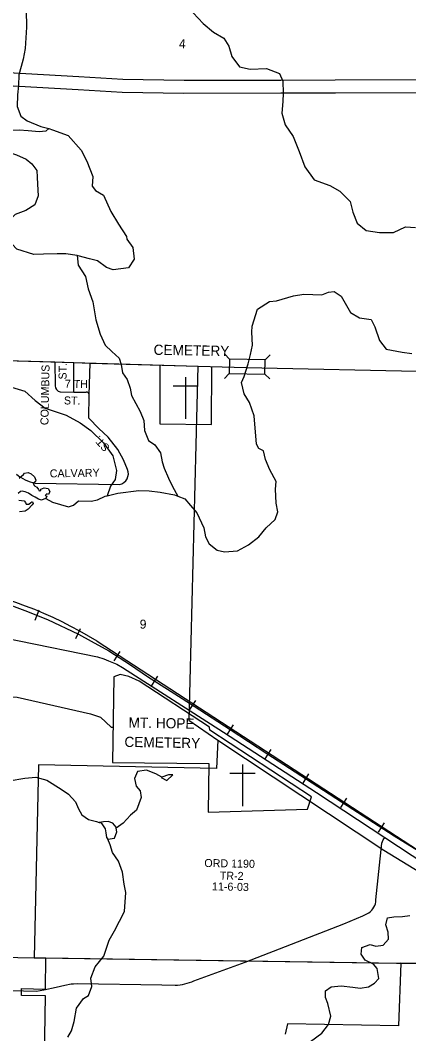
# Model space of a CAD drawing. Extents: x -85.89 to -81.43, y 28.77 to 32.72.
# Drawn here: x -83.717 to -83.07, y 30.129 to 31.819 of the extents above; entities that cross this region are included whole.
import ezdxf

# ---------------------------------------------------------------- set-up
doc = ezdxf.new("R2010")
doc.units = 0
for name, color, linetype in [('PL City Bridges', 7, 'Continuous'), ('PL City Cemetery', 7, 'Continuous'), ('PL City City Limits and Fill', 7, 'Continuous'), ('PL City Interstate Highway', 7, 'Continuous'), ('PL City Lakes', 7, 'Continuous'), ('PL City Local Rd Street Names', 7, 'Continuous'), ('PL City Local Roads', 7, 'Continuous'), ('PL City Ordinance', 7, 'Continuous'), ('PL City Railroads', 7, 'Continuous'), ('PL City Rivers', 7, 'Continuous'), ('PL City Section Lines', 7, 'Continuous'), ('PL City Tributaries', 7, 'Continuous')]:
    doc.layers.add(name, color=color, linetype=linetype)

msp = doc.modelspace()

# ---------------------------------------------------------------- linework, layer by layer
at = {"layer": 'PL City Bridges'}
for p, q in [((-83.3683, 31.2536), (-83.3763, 31.2616)), ((-83.3009, 31.2607), (-83.3089, 31.2526)), ((-83.3687, 31.2295), (-83.3766, 31.2214)), ((-83.3013, 31.2205), (-83.3093, 31.2285))]:
    msp.add_line(p, q, dxfattribs=at)
msp.add_lwpolyline([(-83.3687, 31.2295), (-83.3093, 31.2285), (-83.3089, 31.2526), (-83.3683, 31.2536), (-83.3687, 31.2295)], dxfattribs=at)
at = {"layer": 'PL City Cemetery'}
for p, q in [((-83.4415, 31.2234), (-83.4415, 31.1542)), ((-83.4625, 31.2092), (-83.4204, 31.2092)), ((-83.3466, 30.5775), (-83.3466, 30.5084)), ((-83.3677, 30.5633), (-83.3256, 30.5633))]:
    msp.add_line(p, q, dxfattribs=at)
for points in [[(-83.4847, 31.2438), (-83.4843, 31.1455), (-83.3984, 31.1444), (-83.3977, 31.2412)], [(-83.561, 30.7238), (-83.5633, 30.5812), (-83.4029, 30.5792), (-83.4042, 30.4984), (-83.2382, 30.5032), (-83.2316, 30.5239), (-83.4013, 30.635), (-83.4017, 30.64), (-83.519, 30.7163), (-83.5361, 30.7245), (-83.5507, 30.7275), (-83.561, 30.7238)]]:
    msp.add_lwpolyline(points, dxfattribs=at)
at = {"layer": 'PL City City Limits and Fill'}
for p, q in [((-83.4214, 31.2419), (-83.4362, 30.6515)), ((-83.4362, 30.6515), (-83.388, 30.6181)), ((-83.388, 30.6181), (-83.1115, 30.4348)), ((-83.1115, 30.4348), (-82.9433, 30.3322)), ((-83.0827, 30.2464), (-83.0866, 30.1416)), ((-82.9454, 30.2444), (-83.0827, 30.2464)), ((-83.2719, 30.1452), (-83.2759, 30.1282)), ((-83.0866, 30.1416), (-83.2719, 30.1452))]:
    msp.add_line(p, q, dxfattribs=at)
msp.add_lwpolyline([(-83.8601, 31.2547), (-83.8032, 31.2516), (-83.7605, 31.2518), (-83.4214, 31.2419)], dxfattribs=at)
at = {"layer": 'PL City Interstate Highway'}
for points in [[(-84.9148, 31.7878), (-84.743, 31.7843), (-84.6251, 31.7815), (-84.4487, 31.7747), (-84.2276, 31.7605), (-84.1979, 31.7588), (-84.032, 31.7493), (-83.8518, 31.7382), (-83.8262, 31.7366), (-83.6194, 31.7246), (-83.5464, 31.7206), (-83.4442, 31.7185), (-83.2829, 31.719), (-83.1921, 31.7194), (-83.0194, 31.7197)], [(-84.9153, 31.7662), (-84.7435, 31.7627), (-84.6258, 31.7599), (-84.4498, 31.7531), (-84.2289, 31.739), (-84.2018, 31.7374), (-84.0333, 31.7277), (-83.865, 31.7175), (-83.8275, 31.715), (-83.6206, 31.703), (-83.5472, 31.699), (-83.4443, 31.6969), (-83.2828, 31.6974), (-83.192, 31.6978), (-83.0193, 31.6981)]]:
    msp.add_lwpolyline(points, dxfattribs=at)
at = {"layer": 'PL City Lakes'}
for points in [[(-83.7188, 31.0551), (-83.7118, 31.0612), (-83.7102, 31.0635), (-83.7036, 31.0643), (-83.6986, 31.0622), (-83.6931, 31.0573), (-83.6909, 31.052), (-83.6917, 31.0493), (-83.6954, 31.0464), (-83.6934, 31.0425), (-83.6897, 31.0398), (-83.6865, 31.0361), (-83.6858, 31.0339), (-83.6826, 31.0345), (-83.6825, 31.037), (-83.6774, 31.0391), (-83.6707, 31.038), (-83.668, 31.0327), (-83.6701, 31.028), (-83.6728, 31.0288), (-83.6753, 31.0259), (-83.6725, 31.025), (-83.6743, 31.0209), (-83.6777, 31.0202), (-83.6819, 31.0186), (-83.6867, 31.0198), (-83.6922, 31.0234), (-83.6976, 31.0262), (-83.6978, 31.0262), (-83.7035, 31.0298), (-83.7086, 31.0323), (-83.7114, 31.0331), (-83.7137, 31.0333), (-83.7165, 31.0326), (-83.7203, 31.0295)], [(-83.7194, 31.0185), (-83.7106, 31.017), (-83.7084, 31.0146), (-83.7071, 31.0119), (-83.7025, 31.0118), (-83.6995, 31.0143), (-83.6975, 31.0156), (-83.6969, 31.0155), (-83.6954, 31.0126), (-83.6973, 31.0105), (-83.704, 31.0033), (-83.7086, 30.9998), (-83.7184, 30.9989)]]:
    msp.add_lwpolyline(points, dxfattribs=at)
for points in [[(-83.4809, 30.5565), (-83.4825, 30.5558), (-83.4729, 30.5508), (-83.463, 30.5603), (-83.47, 30.5604)], [(-83.5572, 30.4715), (-83.5572, 30.4729), (-83.563, 30.4799), (-83.5705, 30.4828), (-83.5786, 30.4822), (-83.5856, 30.481), (-83.5824, 30.4802), (-83.5755, 30.4704), (-83.5746, 30.4635), (-83.5731, 30.4559), (-83.571, 30.4531), (-83.5602, 30.455), (-83.5562, 30.4653)]]:
    msp.add_lwpolyline(points, close=True, dxfattribs=at)
at = {"layer": 'PL City Local Roads'}
for points in [[(-85.8382, 31.2964), (-84.9251, 31.2764), (-84.4166, 31.2652), (-84.2197, 31.2608), (-84.1891, 31.2601), (-84.173, 31.2601), (-84.1542, 31.2598), (-84.1168, 31.2594), (-84.1093, 31.2593), (-84.0822, 31.2591), (-84.0462, 31.2585), (-83.9831, 31.2567), (-83.9231, 31.256), (-83.8601, 31.2547), (-83.8032, 31.2516), (-83.7605, 31.2518), (-83.6594, 31.2489), (-83.6278, 31.2479), (-83.6005, 31.2471), (-83.3408, 31.2396), (-83.0299, 31.233), (-82.92, 31.2308), (-82.0504, 31.2087)], [(-83.6594, 31.2489), (-83.6591, 31.2092)], [(-83.6277, 31.1984), (-83.6278, 31.2479)], [(-83.6026, 31.1552), (-83.6023, 31.1942), (-83.6005, 31.2471)], [(-83.6504, 31.1988), (-83.6277, 31.1984), (-83.6075, 31.1985)], [(-83.5383, 31.0697), (-83.5451, 31.0859), (-83.5547, 31.1028), (-83.5708, 31.1236), (-83.5859, 31.1381), (-83.6026, 31.1552)], [(-83.6922, 31.0468), (-83.5515, 31.0446)], [(-85.8382, 30.8994), (-85.2729, 30.8624), (-85.1565, 30.8618), (-84.9327, 30.876), (-84.744, 30.8912), (-84.6853, 30.8901), (-84.6245, 30.8893), (-84.5286, 30.8874), (-84.4308, 30.8857), (-84.3792, 30.8812), (-84.2822, 30.8596), (-84.2003, 30.837), (-84.0566, 30.8324), (-83.9324, 30.8275), (-83.719, 30.7837), (-83.5884, 30.757), (-83.5778, 30.7539), (-83.5702, 30.7507), (-83.556, 30.745), (-83.5465, 30.7393), (-83.3786, 30.6318), (-83.2236, 30.5308), (-83.1098, 30.4558), (-82.9715, 30.3645)], [(-84.2027, 30.7042), (-84.1332, 30.7029), (-84.0598, 30.6998), (-83.9945, 30.6973), (-83.9352, 30.6953), (-83.8635, 30.6928), (-83.7932, 30.6919), (-83.7221, 30.6898), (-83.5999, 30.662), (-83.5833, 30.6565), (-83.5653, 30.6401), (-83.5609, 30.6401)], [(-83.1244, 30.3517), (-83.1146, 30.4464), (-83.1125, 30.4519), (-83.1098, 30.4558)], [(-83.4276, 30.2168), (-83.3425, 30.2478), (-83.1779, 30.3118), (-83.1465, 30.325), (-83.1362, 30.3303)], [(-83.7334, 30.2007), (-83.6901, 30.1999), (-83.6776, 30.202), (-83.6573, 30.2065), (-83.6428, 30.2095), (-83.6321, 30.2117), (-83.6284, 30.212), (-83.6216, 30.2122), (-83.4813, 30.2102), (-83.4589, 30.2096)]]:
    msp.add_lwpolyline(points, dxfattribs=at)
for centre, radius, start, end in [((-83.6472, 31.2104), 0.012, 185.5303, 254.5777), ((-83.6073, 31.1935), 0.00504, 8.3386, 91.8157), ((-83.6775, 31.1179), 0.0727, 230.7198, 258.3373), ((-83.5553, 31.0626), 0.0184, 281.6991, 22.8528), ((-83.1507, 30.3523), 0.0263, 303.3495, 358.7485), ((-83.4631, 30.2998), 0.0903, 272.6611, 293.1454)]:
    msp.add_arc(centre, radius, start, end, dxfattribs=at)
at = {"layer": 'PL City Ordinance'}
for p, q in [((-83.6939, 30.2555), (-83.6742, 30.2552)), ((-83.675, 30.2032), (-83.6742, 30.2552)), ((-83.715, 30.1926), (-83.7148, 30.204)), ((-83.7148, 30.204), (-83.675, 30.2032)), ((-83.6752, 30.1918), (-83.715, 30.1926)), ((-83.6774, 30.0548), (-83.6752, 30.1918))]:
    msp.add_line(p, q, dxfattribs=at)
for points in [[(-83.388, 30.6181), (-83.39, 30.5708), (-83.6866, 30.5769)], [(-83.6866, 30.5769), (-83.6939, 30.2555)], [(-83.6742, 30.2552), (-83.0827, 30.2464)]]:
    msp.add_lwpolyline(points, dxfattribs=at)
at = {"layer": 'PL City Railroads'}
for p, q in [((-83.6861, 30.8351), (-83.6929, 30.818)), ((-83.6173, 30.8038), (-83.6252, 30.7872)), ((-83.5512, 30.7662), (-83.561, 30.7507)), ((-83.4884, 30.7251), (-83.4983, 30.7096)), ((-83.4253, 30.6845), (-83.4353, 30.6691)), ((-83.3623, 30.6437), (-83.3723, 30.6283)), ((-83.2995, 30.6028), (-83.3095, 30.5873)), ((-83.2365, 30.5622), (-83.2464, 30.5467)), ((-83.1735, 30.5213), (-83.1835, 30.5059)), ((-83.1106, 30.4804), (-83.1206, 30.465))]:
    msp.add_line(p, q, dxfattribs=at)
for points in [[(-83.7478, 30.8491), (-83.7097, 30.8345), (-83.6718, 30.8194), (-83.6202, 30.7949), (-83.5987, 30.7833), (-83.5695, 30.7669), (-83.5336, 30.744), (-83.5049, 30.7246), (-83.4654, 30.6995), (-83.4274, 30.6748), (-83.3671, 30.6357), (-83.3063, 30.5961), (-83.24, 30.5534), (-83.1629, 30.5034), (-83.094, 30.4586), (-83.0127, 30.4087)], [(-83.7478, 30.8491), (-83.7097, 30.8345), (-83.6718, 30.8194), (-83.6202, 30.7949), (-83.5987, 30.7833), (-83.5695, 30.7669), (-83.5336, 30.744), (-83.5049, 30.7246), (-83.4654, 30.6995), (-83.4274, 30.6748), (-83.3671, 30.6357), (-83.3063, 30.5961), (-83.24, 30.5534), (-83.1629, 30.5034), (-83.094, 30.4586), (-83.0127, 30.4087)], [(-83.5889, 30.7833), (-83.0295, 30.4186)]]:
    msp.add_lwpolyline(points, dxfattribs=at)
msp.add_arc((-83.9551, 30.1874), 0.6994, 58.4271, 80.2888, dxfattribs=at)
at = {"layer": 'PL City Rivers'}
for points in [[(-83.4547, 31.0252), (-83.4429, 31.0208), (-83.4334, 31.0096), (-83.4228, 30.997), (-83.4114, 30.972), (-83.4084, 30.9575), (-83.4021, 30.9456), (-83.3888, 30.9351), (-83.377, 30.9321), (-83.3549, 30.9338), (-83.337, 30.9438), (-83.3195, 30.9573), (-83.3074, 30.9723), (-83.2921, 30.9859), (-83.2881, 30.9989), (-83.2905, 31.0134), (-83.2917, 31.0369), (-83.2905, 31.0493), (-83.3014, 31.0688), (-83.3082, 31.0862), (-83.3117, 31.1007), (-83.3197, 31.1043), (-83.3234, 31.1119), (-83.3274, 31.1589), (-83.3351, 31.1811), (-83.344, 31.1958), (-83.3486, 31.2145), (-83.3441, 31.2248), (-83.3373, 31.246), (-83.3332, 31.2611), (-83.3303, 31.277), (-83.331, 31.2984), (-83.3308, 31.3087), (-83.3217, 31.3368), (-83.3016, 31.3496), (-83.2902, 31.3508), (-83.2615, 31.3593), (-83.2443, 31.3617), (-83.2147, 31.3606), (-83.2033, 31.3652), (-83.1941, 31.3664), (-83.1824, 31.3586), (-83.1667, 31.3315), (-83.1517, 31.3222), (-83.1324, 31.3199), (-83.1261, 31.3073), (-83.1184, 31.2844), (-83.1073, 31.2704), (-83.0805, 31.2652), (-83.0644, 31.2628)], [(-83.5721, 31.0258), (-83.5543, 31.0303), (-83.5197, 31.0345), (-83.5025, 31.0342), (-83.4842, 31.0319), (-83.46, 31.0273), (-83.4547, 31.0252)], [(-83.6743, 31.0209), (-83.6636, 31.0151), (-83.6365, 31.0074), (-83.6281, 31.0102), (-83.6199, 31.0172), (-83.5987, 31.0165), (-83.5882, 31.0188), (-83.5754, 31.0251), (-83.5721, 31.0258)]]:
    msp.add_lwpolyline(points, dxfattribs=at)
at = {"layer": 'PL City Section Lines'}
msp.add_lwpolyline([(-84.9467, 30.2742), (-82.0504, 30.231)], dxfattribs=at)
at = {"layer": 'PL City Tributaries'}
for points in [[(-83.7072, 31.8352), (-83.7066, 31.8069), (-83.7088, 31.7718), (-83.7123, 31.7539), (-83.7157, 31.7415), (-83.7197, 31.7278), (-83.72, 31.7099), (-83.7214, 31.694), (-83.7223, 31.6747), (-83.7161, 31.6588), (-83.7054, 31.651), (-83.6829, 31.6416), (-83.6695, 31.638)], [(-83.4287, 31.8312), (-83.4123, 31.813), (-83.3953, 31.7989), (-83.3777, 31.789), (-83.3693, 31.7757), (-83.3647, 31.7584), (-83.3516, 31.7409), (-83.3339, 31.7372), (-83.3069, 31.7381), (-83.2849, 31.7301), (-83.2798, 31.717), (-83.279, 31.6969), (-83.2798, 31.6831), (-83.2812, 31.6639), (-83.2756, 31.6444), (-83.2625, 31.6249), (-83.2521, 31.5999), (-83.2429, 31.5742), (-83.2271, 31.5526), (-83.2014, 31.5432), (-83.1843, 31.5339), (-83.1673, 31.5164), (-83.1628, 31.4984), (-83.1555, 31.4803), (-83.1407, 31.4683), (-83.1186, 31.4645), (-83.0949, 31.4648), (-83.0754, 31.4741), (-83.0587, 31.4732)], [(-83.6695, 31.638), (-83.6745, 31.6339), (-83.6858, 31.6327), (-83.7041, 31.6344), (-83.7191, 31.6354), (-83.7326, 31.6349), (-83.742, 31.6213), (-83.7365, 31.5984), (-83.7231, 31.594), (-83.707, 31.5869), (-83.698, 31.5791), (-83.6896, 31.5679), (-83.6887, 31.5569), (-83.6883, 31.5451), (-83.6871, 31.5258), (-83.6927, 31.5107), (-83.7079, 31.5013), (-83.7253, 31.4947), (-83.7346, 31.4859)], [(-83.6695, 31.638), (-83.6631, 31.6358), (-83.6374, 31.6264), (-83.6157, 31.6019), (-83.6063, 31.5838), (-83.596, 31.5581), (-83.5973, 31.5422), (-83.5915, 31.5345), (-83.5782, 31.5267), (-83.5663, 31.4996), (-83.5532, 31.4787), (-83.54, 31.4578), (-83.5396, 31.4536), (-83.5296, 31.4397), (-83.5272, 31.4203), (-83.5366, 31.406), (-83.5625, 31.4023), (-83.5732, 31.4066), (-83.5881, 31.4172), (-83.6015, 31.4209), (-83.6203, 31.426), (-83.6225, 31.4261)], [(-83.6225, 31.4261), (-83.6413, 31.4291), (-83.6558, 31.4294), (-83.6785, 31.4284), (-83.6946, 31.428), (-83.723, 31.4367), (-83.7304, 31.4451)], [(-83.6225, 31.4261), (-83.6206, 31.4102), (-83.6085, 31.3913), (-83.604, 31.3706), (-83.5963, 31.349), (-83.5909, 31.3193), (-83.5837, 31.295), (-83.5754, 31.2769), (-83.5643, 31.2664), (-83.5521, 31.2552), (-83.549, 31.2448), (-83.5466, 31.2309), (-83.5387, 31.2197), (-83.5341, 31.2052), (-83.5316, 31.1927), (-83.5175, 31.1663), (-83.5113, 31.151), (-83.5099, 31.1344), (-83.5032, 31.1177), (-83.4926, 31.1107), (-83.4831, 31.0974), (-83.4806, 31.0822), (-83.477, 31.0718), (-83.4703, 31.0551), (-83.4636, 31.0412), (-83.4547, 31.0252)], [(-83.7371, 31.2086), (-83.7093, 31.1999), (-83.6923, 31.1844), (-83.6753, 31.1717), (-83.6404, 31.1601), (-83.6175, 31.1473), (-83.5994, 31.1345), (-83.5782, 31.1142), (-83.5629, 31.0925), (-83.5569, 31.0676), (-83.5587, 31.0531), (-83.5665, 31.0415), (-83.5721, 31.0258)], [(-83.7353, 30.5504), (-83.7094, 30.5548), (-83.691, 30.5566), (-83.6728, 30.5514), (-83.6488, 30.5365), (-83.6365, 30.528), (-83.6249, 30.5154), (-83.6202, 30.5036), (-83.6145, 30.4939), (-83.6033, 30.4861), (-83.5899, 30.4824), (-83.5856, 30.481)], [(-83.4809, 30.5565), (-83.491, 30.5622), (-83.5065, 30.5679), (-83.5217, 30.5661), (-83.5267, 30.5545), (-83.5237, 30.5413), (-83.5174, 30.5336), (-83.5154, 30.5226), (-83.5233, 30.5013), (-83.5331, 30.4932), (-83.5458, 30.4796), (-83.5572, 30.4715)], [(-83.638, 30.1231), (-83.6319, 30.1333), (-83.6273, 30.1491), (-83.6232, 30.1711), (-83.6116, 30.1875), (-83.6034, 30.1922), (-83.5978, 30.2073), (-83.5997, 30.2211), (-83.5924, 30.2403), (-83.578, 30.258), (-83.569, 30.2848), (-83.5601, 30.3005), (-83.5434, 30.3326), (-83.5412, 30.3643), (-83.5437, 30.3782), (-83.5466, 30.3982), (-83.5533, 30.4163), (-83.5633, 30.4309), (-83.5674, 30.4434), (-83.571, 30.4531)], [(-83.2334, 30.1156), (-83.2148, 30.1298), (-83.2033, 30.1441), (-83.1993, 30.1578), (-83.2048, 30.1793), (-83.2085, 30.189), (-83.2083, 30.2), (-83.199, 30.2068), (-83.1823, 30.2086), (-83.1629, 30.2062), (-83.1505, 30.2046), (-83.137, 30.2071), (-83.1267, 30.2132), (-83.1195, 30.2206), (-83.1225, 30.2372), (-83.1283, 30.2449), (-83.1422, 30.2514), (-83.149, 30.2611), (-83.1478, 30.2722), (-83.1342, 30.2774), (-83.1246, 30.2745), (-83.1121, 30.2764), (-83.1034, 30.2866), (-83.1042, 30.2983), (-83.1078, 30.3101), (-83.1049, 30.3218), (-83.0946, 30.3237), (-83.0801, 30.3241), (-83.0677, 30.326)]]:
    msp.add_lwpolyline(points, dxfattribs=at)

# ---------------------------------------------------------------- texts
at = {"layer": 'PL City Cemetery'}
for s, rotation, p in [('CEMETERY', 359.0255, (-83.495, 31.2608)), ('MT. HOPE', 358.9571, (-83.5367, 30.6392)), ('CEMETERY', 358.9534, (-83.5436, 30.607))]:
    msp.add_text(s, height=0.017, rotation=rotation, dxfattribs=at).set_placement(p)
at = {"layer": 'PL City Local Rd Street Names'}
for s, rotation, p in [('COLUMBUS', 88.8479, (-83.6702, 31.1434)), ('ST.', 89.0286, (-83.64, 31.2195)), ('7 TH', 359.0315, (-83.6429, 31.2059)), ('ST.', 359.0619, (-83.6444, 31.1781)), ('ST.', 132.4332, (-83.5668, 31.1067)), ('CALVARY', 0.9183, (-83.6678, 31.0563))]:
    msp.add_text(s, height=0.0133, rotation=rotation, dxfattribs=at).set_placement(p)
at = {"layer": 'PL City Ordinance'}
for s, rotation, p in [('ORD 1190', 358.9212, (-83.4104, 30.4068)), ('TR-2', 358.9187, (-83.3847, 30.3858)), ('11-6-03', 358.9171, (-83.3977, 30.3678))]:
    msp.add_text(s, height=0.01334, rotation=rotation, dxfattribs=at).set_placement(p)
at = {"layer": 'PL City Section Lines'}
for s, rotation, p in [('4', 359.0699, (-83.4527, 31.772)), ('9', 358.9692, (-83.5181, 30.8042))]:
    msp.add_text(s, height=0.015, rotation=rotation, dxfattribs=at).set_placement(p)

doc.saveas('drawing.dxf')
